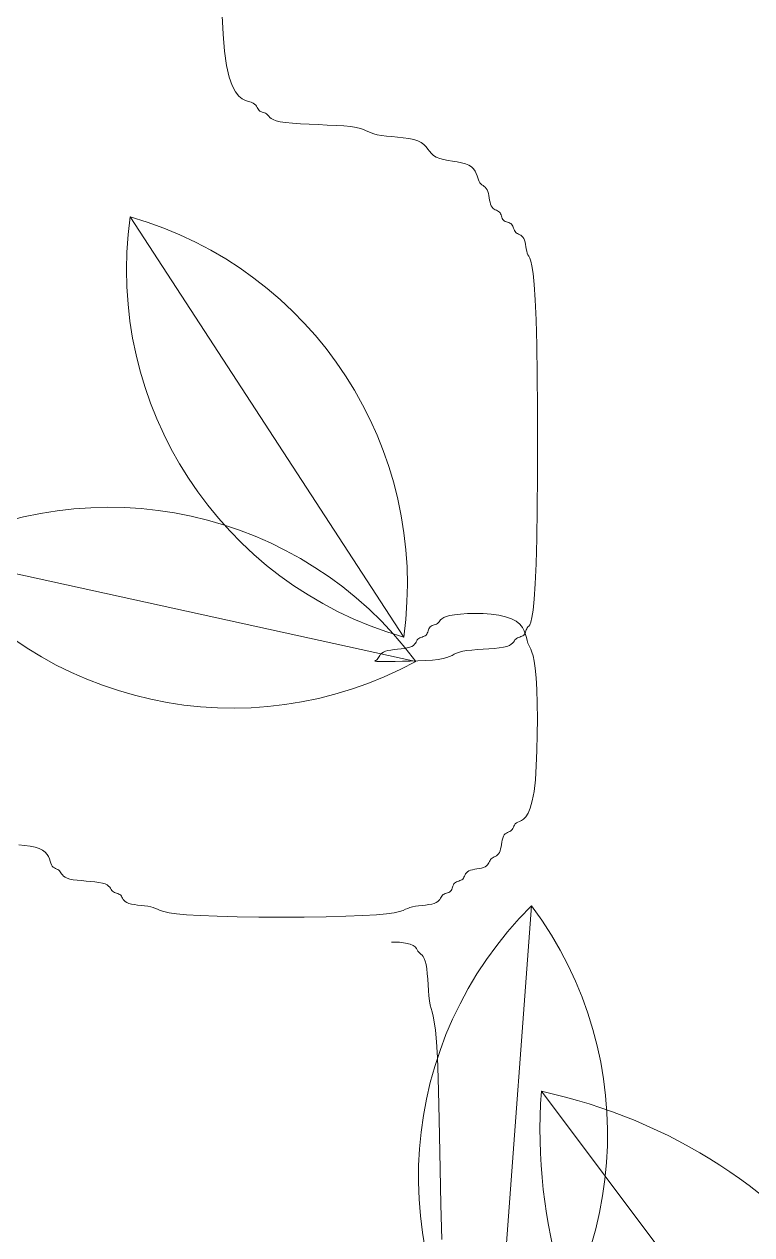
# Model space of a CAD drawing. Header units: millimetres. Extents: x 42 to 552, y 43 to 535.
# Drawn here: x 284.4054 to 284.5015, y 504.5114 to 504.6715 of the extents above; entities that cross this region are included whole.
import ezdxf

# ---------------------------------------------------------------- set-up
doc = ezdxf.new("R2010")
doc.units = ezdxf.units.MM
doc.header["$LTSCALE"] = 0.75
doc.header["$MEASUREMENT"] = 0
doc.layers.add('Gramado', color=9, linetype='Continuous', lineweight=0)

# ---------------------------------------------------------------- blocks, each defined once
blk = doc.blocks.new('arbusto8vista')
for p, q in [((-0.5309027237564692, 0.4930207327481213), (-0.5306358024054703, 0.4881290578966286)), ((-0.5306358024054703, 0.4881290578966286), (-0.5302427754092776, 0.4836658509153295)), ((-0.5302427754092776, 0.4836658509153295), (-0.5297110325705887, 0.4798453457393492)), ((-0.5297110325705887, 0.4798453457393492), (-0.5290363706433823, 0.4768271676386888)), ((-0.5290363706433823, 0.4768271676386888), (-0.528248214186334, 0.4745525072230947)), ((-0.528248214186334, 0.4745525072230947), (-0.5273843947094292, 0.4729079464372177)), ((-0.5273843947094292, 0.4729079464372177), (-0.5264827437225961, 0.4717800672256942)), ((-0.5264827437225961, 0.4717800672256942), (-0.5255810927357629, 0.4710554515331751)), ((-0.5255810927357629, 0.4710554515331751), (-0.5247172732588581, 0.4706206813043252)), ((-0.5247172732588581, 0.4706206813043252), (-0.5239291168018099, 0.4703623384837812)), ((-0.5239291168018099, 0.4703623384837812), (-0.5232544548746034, 0.4701670050161937)), ((-0.5232544548746034, 0.4701670050161937), (-0.5227206101833701, 0.4699422662180552)), ((-0.5227206101833701, 0.4699422662180552), (-0.5223128702192241, 0.4696797208931116)), ((-0.5223128702192241, 0.4696797208931116), (-0.522006013669511, 0.4693919712169929)), ((-0.522006013669511, 0.4693919712169929), (-0.5217748192215481, 0.4690916193652583)), ((-0.5217748192215481, 0.4690916193652583), (-0.5215940655627094, 0.4687912675135379)), ((-0.5215940655627094, 0.4687912675135379), (-0.521438531380312, 0.4685035178374051)), ((-0.521438531380312, 0.4685035178374051), (-0.5212829953617018, 0.4682409725124757)), ((-0.5212829953617018, 0.4682409725124757), (-0.5211022361942241, 0.468016233714323)), ((-0.5211022361942241, 0.468016233714323), (-0.5208773379698926, 0.4678377029442089)), ((-0.5208773379698926, 0.4678377029442089), (-0.5206146063993913, 0.4676969790058791)), ((-0.5206146063993913, 0.4676969790058791), (-0.5203266525981292, 0.4675814600287538)), ((-0.5203266525981292, 0.4675814600287538), (-0.5200260876814866, 0.4674785441422387)), ((-0.5200260876814866, 0.4674785441422387), (-0.5197255227648441, 0.4673756294757396)), ((-0.5197255227648441, 0.4673756294757396), (-0.519437568963582, 0.4672601141586767)), ((-0.519437568963582, 0.4672601141586767), (-0.5191748373930807, 0.4671193963204416)), ((-0.5191748373930807, 0.4671193963204416), (-0.5189499391687491, 0.4669408740904402)), ((-0.5189499391687491, 0.4669408740904402), (-0.5187639255993872, 0.4667161461707963)), ((-0.5187639255993872, 0.4667161461707963), (-0.5185716087675871, 0.4664536135543784)), ((-0.5185716087675871, 0.4664536135543784), (-0.5183162409494173, 0.4661658778067874)), ((-0.5183162409494173, 0.4661658778067874), (-0.5179410744208894, 0.4658655404936098)), ((-0.5179410744208894, 0.4658655404936098), (-0.517389361458072, 0.4655652031804323)), ((-0.517389361458072, 0.4655652031804323), (-0.5166043543369767, 0.4652774674328413)), ((-0.5166043543369767, 0.4652774674328413), (-0.515529305333672, 0.4650149348164234)), ((-0.515529305333672, 0.4650149348164234), (-0.514107466724198, 0.4647902068967795)), ((-0.514107466724198, 0.4647902068967795), (-0.5123083627939593, 0.464611684666778)), ((-0.5123083627939593, 0.464611684666778), (-0.5102066058661308, 0.4644709668285429)), ((-0.5102066058661308, 0.4644709668285429), (-0.5079030802732518, 0.4643554515114658)), ((-0.5079030802732518, 0.4643554515114658), (-0.505498670347805, 0.464252536844981)), ((-0.505498670347805, 0.464252536844981), (-0.5030942604223867, 0.4641496209584659)), ((-0.5030942604223867, 0.4641496209584659), (-0.5007907348294793, 0.4640341019813405)), ((-0.5007907348294793, 0.4640341019813405), (-0.4986889779016792, 0.4638933780430108)), ((-0.4986889779016792, 0.4638933780430108), (-0.4968898739714405, 0.4637148472728967)), ((-0.4968898739714405, 0.4637148472728967), (-0.4954638318863545, 0.463490108474744)), ((-0.4954638318863545, 0.463490108474744), (-0.4943593585538508, 0.4632275631498146)), ((-0.4943593585538508, 0.4632275631498146), (-0.4934944853963259, 0.4629398134736817)), ((-0.4934944853963259, 0.4629398134736817), (-0.4927872438362613, 0.4626394616219613)), ((-0.4927872438362613, 0.4626394616219613), (-0.4921556652960817, 0.4623391097702267)), ((-0.4921556652960817, 0.4623391097702267), (-0.4915177811981835, 0.4620513600941081)), ((-0.4915177811981835, 0.4620513600941081), (-0.4907916229650482, 0.4617888147691644)), ((-0.4907916229650482, 0.4617888147691644), (-0.4898952220190722, 0.461564075971026)), ((-0.4898952220190722, 0.461564075971026), (-0.4887707800160968, 0.4613844949687689)), ((-0.4887707800160968, 0.4613844949687689), (-0.487457179545288, 0.461236419405509)), ((-0.487457179545288, 0.461236419405509), (-0.4860174734293139, 0.4611009460178366)), ((-0.4860174734293139, 0.4611009460178366), (-0.4845147144907287, 0.4609591715423704)), ((-0.4845147144907287, 0.4609591715423704), (-0.4830119555521151, 0.460792192715715)), ((-0.4830119555521151, 0.460792192715715), (-0.481572249436141, 0.4605811062744749)), ((-0.481572249436141, 0.4605811062744749), (-0.4802586489653322, 0.4603070089552403)), ((-0.4802586489653322, 0.4603070089552403), (-0.4791342069623568, 0.4599509974946301)), ((-0.4791342069623568, 0.4599509974946301), (-0.4782420094919928, 0.459501519898339)), ((-0.4782420094919928, 0.459501519898339), (-0.4775452755880565, 0.4589764292484659)), ((-0.4775452755880565, 0.4589764292484659), (-0.4769872575265879, 0.4584009298962144)), ((-0.4769872575265879, 0.4584009298962144), (-0.4765112075836271, 0.4578002261927594)), ((-0.4765112075836271, 0.4578002261927594), (-0.4760603780352426, 0.4571995224893044)), ((-0.4760603780352426, 0.4571995224893044), (-0.4755780211574461, 0.4566240231370529)), ((-0.4755780211574461, 0.4566240231370529), (-0.4750073892262776, 0.4560989324871798)), ((-0.4750073892262776, 0.4560989324871798), (-0.4742917345177773, 0.4556494548908887)), ((-0.4742917345177773, 0.4556494548908887), (-0.4733921743662393, 0.4552923932998141)), ((-0.4733921743662393, 0.4552923932998141), (-0.4723412863386898, 0.4550109450673148)), ((-0.4723412863386898, 0.4550109450673148), (-0.4711895130605512, 0.4547799061472233)), ((-0.4711895130605512, 0.4547799061472233), (-0.4699872971570471, 0.4545740724933296)), ((-0.4699872971570471, 0.4545740724933296), (-0.4687850812535714, 0.4543682400594662)), ((-0.4687850812535714, 0.4543682400594662), (-0.4676333079754045, 0.454137204799423)), ((-0.4676333079754045, 0.454137204799423), (-0.466582419947855, 0.4538557626670183)), ((-0.466582419947855, 0.4538557626670183), (-0.465682859796317, 0.4534987096160705)), ((-0.465682859796317, 0.4534987096160705), (-0.4649714086399399, 0.453049242898274)), ((-0.4649714086399399, 0.453049242898274), (-0.4644302015735207, 0.4525241649569267)), ((-0.4644302015735207, 0.4525241649569267), (-0.4640277121858389, 0.4519486795332028)), ((-0.4640277121858389, 0.4519486795332028), (-0.4637324140655039, 0.4513479903683049)), ((-0.4637324140655039, 0.4513479903683049), (-0.4635127808012669, 0.4507473012033927)), ((-0.4635127808012669, 0.4507473012033927), (-0.4633372859818223, 0.450171815779683)), ((-0.4633372859818223, 0.450171815779683), (-0.4631744031958931, 0.4496467378383358)), ((-0.4631744031958931, 0.4496467378383358), (-0.4629926060321168, 0.4491972711205392)), ((-0.4629926060321168, 0.4491972711205392), (-0.4627677241806794, 0.4488402181204236)), ((-0.4627677241806794, 0.4488402181204236), (-0.4625050117374201, 0.4485587763438588)), ((-0.4625050117374201, 0.4485587763438588), (-0.4622170788995845, 0.4483277420496563)), ((-0.4622170788995845, 0.4483277420496563), (-0.4619165358645034, 0.4481219114966564)), ((-0.4619165358645034, 0.4481219114966564), (-0.4616159928293939, 0.4479160809436422)), ((-0.4616159928293939, 0.4479160809436422), (-0.4613280599915868, 0.447685046649454)), ((-0.4613280599915868, 0.447685046649454), (-0.4610653475482991, 0.4474036048728891)), ((-0.4610653475482991, 0.4474036048728891), (-0.4608404656968617, 0.4470465518727735)), ((-0.4608404656968617, 0.4470465518727735), (-0.4606618212354476, 0.446597085154977)), ((-0.4606618212354476, 0.446597085154977), (-0.4605210073658554, 0.4460720072136297)), ((-0.4605210073658554, 0.4460720072136297), (-0.4604054138908111, 0.4454965217899058)), ((-0.4604054138908111, 0.4454965217899058), (-0.4603024306130408, 0.4448958326250079)), ((-0.4603024306130408, 0.4448958326250079), (-0.4601994473352988, 0.4442951434600957)), ((-0.4601994473352988, 0.4442951434600957), (-0.4600838538602545, 0.4437196580363718)), ((-0.4600838538602545, 0.4437196580363718), (-0.4599430399906623, 0.4431945800950245)), ((-0.4599430399906623, 0.4431945800950245), (-0.4597643955292483, 0.442745113377228)), ((-0.4597643955292483, 0.442745113377228), (-0.4595395136778109, 0.4423891105075768)), ((-0.4595395136778109, 0.4423891105075768), (-0.4592768012345232, 0.4421150196442767)), ((-0.4592768012345232, 0.4421150196442767), (-0.458988868396716, 0.4419039378289256)), ((-0.458988868396716, 0.4419039378289256), (-0.4586883253616065, 0.4417369621031497)), ((-0.482900609239266, 0.3287556658660122), (-0.5551789269381686, 0.4398597967792313)), ((-0.4586883253616065, 0.4417369621031497), (-0.4583877823265254, 0.441595189508547)), ((-0.4583877823265254, 0.441595189508547), (-0.4580998494886899, 0.4414597170867296)), ((-0.4580998494886899, 0.4414597170867296), (-0.4578371370454306, 0.4413116418793095)), ((-0.4578371370454306, 0.4413116418793095), (-0.4576122551939932, 0.4411320609278846)), ((-0.4576122551939932, 0.4411320609278846), (-0.4574336106560679, 0.4409073221297461)), ((-0.4574336106560679, 0.4409073221297461), (-0.457292796250897, 0.4406447768048025)), ((-0.457292796250897, 0.4406447768048025), (-0.457177201322196, 0.4403570271286696)), ((-0.457177201322196, 0.4403570271286696), (-0.4570742152135949, 0.4400566752769492)), ((-0.4570742152135949, 0.4400566752769492), (-0.4569712272688093, 0.4397563234252289)), ((-0.4569712272688093, 0.4397563234252289), (-0.456855626831441, 0.439468573749096)), ((-0.456855626831441, 0.439468573749096), (-0.4567148032452337, 0.4392060284241666)), ((-0.4567148032452337, 0.4392060284241666), (-0.4565361458537893, 0.4389812896260139)), ((-0.4565361458537893, 0.4389812896260139), (-0.4563112476294577, 0.4388027588050676)), ((-0.4563112476294577, 0.4388027588050676), (-0.4560485160589565, 0.438662034510898)), ((-0.4560485160589565, 0.438662034510898), (-0.4557605622576943, 0.4385465145679177)), ((-0.4557605622576943, 0.4385465145679177), (-0.4554599973410518, 0.4384435968005533)), ((-0.4554599973410518, 0.4384435968005533), (-0.4551594324244093, 0.4383406790331748)), ((-0.4551594324244093, 0.4383406790331748), (-0.4548714786231471, 0.4382251590902086)), ((-0.4548714786231471, 0.4382251590902086), (-0.4546087470526459, 0.4380844347960391)), ((-0.4546087470526459, 0.4380844347960391), (-0.4543838488283143, 0.4379059039750786)), ((-0.4543838488283143, 0.4379059039750786), (-0.4542051914368983, 0.4376811651769401)), ((-0.4542051914368983, 0.4376811651769401), (-0.4540643678506626, 0.4374186198519965)), ((-0.4540643678506626, 0.4374186198519965), (-0.4539487674133227, 0.4371308701758778)), ((-0.4539487674133227, 0.4371308701758778), (-0.4538457794685087, 0.4368305183241432)), ((-0.4538457794685087, 0.4368305183241432), (-0.4537427933599361, 0.4365301664724228)), ((-0.4537427933599361, 0.4365301664724228), (-0.4536271984312066, 0.4362424167962899)), ((-0.4536271984312066, 0.4362424167962899), (-0.4534863840260641, 0.4359798714713605)), ((-0.4534863840260641, 0.4359798714713605), (-0.4533077394881388, 0.4357551326732221)), ((-0.4533077394881388, 0.4357551326732221), (-0.4530828576367014, 0.4355755517217972)), ((-0.4530828576367014, 0.4355755517217972), (-0.4528201451934137, 0.4354274765143629)), ((-0.4528201451934137, 0.4354274765143629), (-0.4525322123556066, 0.4352920040925454)), ((-0.4525322123556066, 0.4352920040925454), (-0.4522316693204971, 0.4351502314979427)), ((-0.4522316693204971, 0.4351502314979427), (-0.4519311262853876, 0.4349832557721669)), ((-0.4519311262853876, 0.4349832557721669), (-0.4516431934475804, 0.4347721739568158)), ((-0.4516431934475804, 0.4347721739568158), (-0.4513804810043212, 0.4344980830935157)), ((-0.4513804810043212, 0.4344980830935157), (-0.4511555991528837, 0.4341420802238645)), ((-0.4511555991528837, 0.4341420802238645), (-0.45097695461493, 0.4336926135060679)), ((-0.45097695461493, 0.4336926135060679), (-0.4508361402097876, 0.4331675355647207)), ((-0.4508361402097876, 0.4331675355647207), (-0.4507205452810865, 0.4325920501409968)), ((-0.4507205452810865, 0.4325920501409968), (-0.4506175591724855, 0.4319913609760988)), ((-0.4506175591724855, 0.4319913609760988), (-0.4505145712276999, 0.4313906718111866)), ((-0.4505145712276999, 0.4313906718111866), (-0.4503989707903315, 0.430815186387477)), ((-0.4503989707903315, 0.430815186387477), (-0.4502581472041243, 0.4302901084461297)), ((-0.4502581472041243, 0.4302901084461297), (-0.4500794898126799, 0.4298406417283331)), ((-0.4500794898126799, 0.4298406417283331), (-0.4498545915883483, 0.4294541840076533)), ((-0.4498545915883483, 0.4294541840076533), (-0.449591860017847, 0.4289669091872099)), ((-0.449591860017847, 0.4289669091872099), (-0.4493039062165849, 0.428177185202486)), ((-0.4493039062165849, 0.428177185202486), (-0.4490033412999423, 0.4268833799889791)), ((-0.4490033412999423, 0.4268833799889791), (-0.4487027763832998, 0.4248838614821722)), ((-0.4487027763832998, 0.4248838614821722), (-0.4484148225820377, 0.4219769976175485)), ((-0.4484148225820377, 0.4219769976175485), (-0.4481520910115364, 0.4179611563306054)), ((-0.4481520910115364, 0.4179611563306054), (-0.4479271927872048, 0.4126347055568402)), ((-0.4479271927872048, 0.4126347055568402), (-0.4477506371718221, 0.4058926286404585)), ((-0.4477506371718221, 0.4058926286404585), (-0.4476245260179894, 0.398016370560569)), ((-0.4476245260179894, 0.398016370560569), (-0.4475488593256784, 0.3893839917050173)), ((-0.4475488593256784, 0.3893839917050173), (-0.4475236370949176, 0.3803735524616343)), ((-0.4475236370949176, 0.3803735524616343), (-0.4475488593256784, 0.3713631132182371)), ((-0.4475488593256784, 0.3713631132182371), (-0.4476245260179894, 0.3627307343626853)), ((-0.4476245260179894, 0.3627307343626853), (-0.4477506371718221, 0.3548544762827959)), ((-0.4477506371718221, 0.3548544762827959), (-0.4479271927872048, 0.3481123993664141)), ((-0.4796721637010535, 0.322303508122701), (-0.6091380630945196, 0.350708859900223)), ((-0.4479271927872048, 0.3481123993664141), (-0.4481520910115364, 0.3427869987231134)), ((-0.4481520910115364, 0.3427869987231134), (-0.4484148225820377, 0.338778508349435)), ((-0.4484148225820377, 0.338778508349435), (-0.4487027763832998, 0.3358915969636627)), ((-0.4735688279895101, 0.3327442544424173), (-0.4733838768227656, 0.3330067997673609)), ((-0.4733838768227656, 0.3330067997673609), (-0.4731484821125775, 0.3332945494434938)), ((-0.4731484821125775, 0.3332945494434938), (-0.4728122016927045, 0.3335949012952142)), ((-0.4728122016927045, 0.3335949012952142), (-0.4723245933968769, 0.3338952531469346)), ((-0.4723245933968769, 0.3338952531469346), (-0.4716352150587966, 0.3341830028230675)), ((-0.4716352150587966, 0.3341830028230675), (-0.4706936245122506, 0.3344455481479969)), ((-0.4706936245122506, 0.3344455481479969), (-0.4694493795909125, 0.3346702869461495)), ((-0.4694493795909125, 0.3346702869461495), (-0.4678751575121396, 0.3348446170927417)), ((-0.4678751575121396, 0.3348446170927417), (-0.4660361130275703, 0.334955936666347)), ((-0.4660361130275703, 0.334955936666347), (-0.4640205202724985, 0.3349916437963856)), ((-0.4640205202724985, 0.3349916437963856), (-0.4619166533821613, 0.3349391366122632)), ((-0.4619166533821613, 0.3349391366122632), (-0.4598127864918524, 0.3347858132433714)), ((-0.4598127864918524, 0.3347858132433714), (-0.4577971937367522, 0.3345190718191446)), ((-0.4577971937367522, 0.3345190718191446), (-0.4559581492522113, 0.3341263104689745)), ((-0.4559581492522113, 0.3341263104689745), (-0.4543839271734385, 0.3335949273222667)), ((-0.4543839271734385, 0.3335949273222667), (-0.4531396821755891, 0.3329207218063175)), ((-0.4531396821755891, 0.3329207218063175), (-0.4521980910934644, 0.3321330985400408)), ((-0.4490033412999423, 0.3339309332840799), (-0.4493039062165849, 0.3327011860289701)), ((-0.4487027763832998, 0.3358915969636627), (-0.4490033412999423, 0.3339309332840799)), ((-0.4768033438205634, 0.3295180974896255), (-0.4766625299509712, 0.3297806428145549)), ((-0.4766625299509712, 0.3297806428145549), (-0.4765469364759269, 0.3300683924906878)), ((-0.4765469364759269, 0.3300683924906878), (-0.4764439531981566, 0.3303687443424081)), ((-0.4764439531981566, 0.3303687443424081), (-0.4763409699203862, 0.3306690961941428)), ((-0.4763409699203862, 0.3306690961941428), (-0.4762253764453703, 0.3309568458702614)), ((-0.4762253764453703, 0.3309568458702614), (-0.4760845625757781, 0.331219391195205)), ((-0.4760845625757781, 0.331219391195205), (-0.4759059181143357, 0.3314441299933435)), ((-0.4759059181143357, 0.3314441299933435), (-0.4756810362628983, 0.331622660814304)), ((-0.4756810362628983, 0.331622660814304), (-0.475418323819639, 0.3317633851084736)), ((-0.475418323819639, 0.3317633851084736), (-0.4751303909818319, 0.3318789050514397)), ((-0.4751303909818319, 0.3318789050514397), (-0.4748298479467223, 0.3319818228188183)), ((-0.4748298479467223, 0.3319818228188183), (-0.4745293049116128, 0.3320847405861826)), ((-0.4745293049116128, 0.3320847405861826), (-0.4742413720738057, 0.332200260529163)), ((-0.4742413720738057, 0.332200260529163), (-0.473978659630518, 0.3323409848233183)), ((-0.473978659630518, 0.3323409848233183), (-0.4737537777790806, 0.3325195156442788)), ((-0.4737537777790806, 0.3325195156442788), (-0.4735688279895101, 0.3327442544424173)), ((-0.4521980910934644, 0.3321330985400408), (-0.4515087113017273, 0.3312698634401841)), ((-0.4515087113017273, 0.3312698634401841), (-0.451021100175069, 0.3303688224235657)), ((-0.451021100175069, 0.3303688224235657), (-0.4506848150881524, 0.3294677814069331)), ((-0.4508361402097876, 0.3297806428145549), (-0.45097695461493, 0.3295180974896255)), ((-0.4507205452810865, 0.3300683924906878), (-0.4508361402097876, 0.3297806428145549)), ((-0.4506175591724855, 0.3303687443424081), (-0.4507205452810865, 0.3300683924906878)), ((-0.4505145712276999, 0.3306690961941428), (-0.4506175591724855, 0.3303687443424081)), ((-0.4503989707903315, 0.3309568458702614), (-0.4505145712276999, 0.3306690961941428)), ((-0.4502581472041243, 0.331219391195205), (-0.4503989707903315, 0.3309568458702614)), ((-0.4500794898126799, 0.3314441299933435), (-0.4502581472041243, 0.331219391195205)), ((-0.4498545915883483, 0.3316531156653184), (-0.4500794898126799, 0.3314441299933435)), ((-0.449591860017847, 0.3320070239166171), (-0.4498545915883483, 0.3316531156653184)), ((-0.4493039062165849, 0.3327011860289701), (-0.449591860017847, 0.3320070239166171)), ((-0.4807524897528594, 0.3262920597935732), (-0.4803447406076486, 0.3265545924099911)), ((-0.4803447406076486, 0.3265545924099911), (-0.4800378785492967, 0.3268423281575821)), ((-0.4800378785492967, 0.3268423281575821), (-0.4798066822651492, 0.3271426654707597)), ((-0.4798066822651492, 0.3271426654707597), (-0.4796259304425234, 0.3274430027839372)), ((-0.4796259304425234, 0.3274430027839372), (-0.479470401768765, 0.3277307385315282)), ((-0.479470401768765, 0.3277307385315282), (-0.4793148749312195, 0.3279932711479461)), ((-0.4793148749312195, 0.3279932711479461), (-0.4791341286172326, 0.32821799906759)), ((-0.4791341286172326, 0.32821799906759), (-0.4789092467657952, 0.3283965212975914)), ((-0.4789092467657952, 0.3283965212975914), (-0.4786465343225359, 0.3285372391358266)), ((-0.4786465343225359, 0.3285372391358266), (-0.4783586014847003, 0.3286527544528894)), ((-0.4783586014847003, 0.3286527544528894), (-0.4780580584495908, 0.3287556691193885)), ((-0.4780580584495908, 0.3287556691193885), (-0.4777575154145097, 0.3288585850059036)), ((-0.4777575154145097, 0.3288585850059036), (-0.4774695825766742, 0.328974103983029)), ((-0.4774695825766742, 0.328974103983029), (-0.4772068701334149, 0.3291148279213587)), ((-0.4772068701334149, 0.3291148279213587), (-0.4769819882819775, 0.3292933586914728)), ((-0.4769819882819775, 0.3292933586914728), (-0.4768033438205634, 0.3295180974896255)), ((-0.4549723185805306, 0.3265545924099911), (-0.4556469835681014, 0.3262920597935732)), ((-0.4544742018634622, 0.3268423281575821), (-0.4549723185805306, 0.3265545924099911)), ((-0.4541148019069965, 0.3271426654707597), (-0.4544742018634622, 0.3268423281575821)), ((-0.4538562872011482, 0.3274430027839372), (-0.4541148019069965, 0.3271426654707597)), ((-0.4536608262360176, 0.3277307385315282), (-0.4538562872011482, 0.3274430027839372)), ((-0.4534905875016477, 0.3279932711479461), (-0.4536608262360176, 0.3277307385315282)), ((-0.4533077394881388, 0.32821799906759), (-0.4534905875016477, 0.3279932711479461)), ((-0.4530828576367014, 0.3283965212975914), (-0.4533077394881388, 0.32821799906759)), ((-0.4528201451934137, 0.3285372391358266), (-0.4530828576367014, 0.3283965212975914)), ((-0.4525322123556066, 0.3286527544528894), (-0.4528201451934137, 0.3285372391358266)), ((-0.4522316693204971, 0.3287556691193885), (-0.4525322123556066, 0.3286527544528894)), ((-0.4519311262853876, 0.3288585850059036), (-0.4522316693204971, 0.3287556691193885)), ((-0.4516431934475804, 0.328974103983029), (-0.4519311262853876, 0.3288585850059036)), ((-0.4513804810043212, 0.3291148279213587), (-0.4516431934475804, 0.328974103983029)), ((-0.4511555991528837, 0.3292933586914728), (-0.4513804810043212, 0.3291148279213587)), ((-0.45097695461493, 0.3295180974896255), (-0.4511555991528837, 0.3292933586914728)), ((-0.4506848150881524, 0.3294677814069331), (-0.4504494134156687, 0.3286045463070906)), ((-0.4504494134156687, 0.3286045463070906), (-0.4502644525322808, 0.3278169230407997)), ((-0.4502644525322808, 0.3278169230407997), (-0.4500794898126799, 0.3271427175248647)), ((-0.4500794898126799, 0.3271427175248647), (-0.4498545915883483, 0.3265955818619943)), ((-0.4498545915883483, 0.3265955818619943), (-0.449591860017847, 0.3260925528987002)), ((-0.4897145540502095, 0.3230659397463143), (-0.489559027212664, 0.3233284850712579)), ((-0.489559027212664, 0.3233284850712579), (-0.4894034985389339, 0.3236162347473908)), ((-0.4894034985389339, 0.3236162347473908), (-0.4892227467162797, 0.3239165865991112)), ((-0.4892227467162797, 0.3239165865991112), (-0.4889915504321323, 0.3242169384508315)), ((-0.4889915504321323, 0.3242169384508315), (-0.4886846883737803, 0.3245046881269644)), ((-0.4886846883737803, 0.3245046881269644), (-0.4882769392285695, 0.3247672334518938)), ((-0.4882769392285695, 0.3247672334518938), (-0.4877430816838171, 0.3249919722500465)), ((-0.4877430816838171, 0.3249919722500465), (-0.4870684033837165, 0.3251705030201606)), ((-0.4870684033837165, 0.3251705030201606), (-0.4862802277994547, 0.3253112269584904)), ((-0.4862802277994547, 0.3253112269584904), (-0.4854163873590949, 0.3254267459356157)), ((-0.4854163873590949, 0.3254267459356157), (-0.4845147144907287, 0.3255296618221308)), ((-0.4845147144907287, 0.3255296618221308), (-0.4836130416223341, 0.3256325764886299)), ((-0.4836130416223341, 0.3256325764886299), (-0.4827492011819743, 0.3257480918056928)), ((-0.4827492011819743, 0.3257480918056928), (-0.4819610255977125, 0.3258888096439279)), ((-0.4819610255977125, 0.3258888096439279), (-0.4812863472976119, 0.3260673318739293)), ((-0.4812863472976119, 0.3260673318739293), (-0.4807524897528594, 0.3262920597935732)), ((-0.4715341963766377, 0.3233284850712579), (-0.4725052117879613, 0.3230659397463143)), ((-0.470764950548471, 0.3236162347473766), (-0.4715341963766377, 0.3233284850712579)), ((-0.4701218108245655, 0.3239165865991112), (-0.470764950548471, 0.3236162347473766)), ((-0.4695291137259971, 0.3242169384508315), (-0.4701218108245655, 0.3239165865991112)), ((-0.468911195773785, 0.3245046881269644), (-0.4695291137259971, 0.3242169384508315)), ((-0.4681923934890619, 0.3247672334518938), (-0.468911195773785, 0.3245046881269644)), ((-0.4672970433928754, 0.3249919722500465), (-0.4681923934890619, 0.3247672334518938)), ((-0.4661726013898715, 0.3251705030201606), (-0.4672970433928754, 0.3249919722500465)), ((-0.4648590009190627, 0.3253112269584904), (-0.4661726013898715, 0.3251705030201606)), ((-0.4634192948030886, 0.3254267459356157), (-0.4648590009190627, 0.3253112269584904)), ((-0.4619165358645034, 0.3255296618221308), (-0.4634192948030886, 0.3254267459356157)), ((-0.4604137769259182, 0.3256325764886299), (-0.4619165358645034, 0.3255296618221308)), ((-0.4589740708099157, 0.3257480918056928), (-0.4604137769259182, 0.3256325764886299)), ((-0.4576604703391354, 0.3258888096439279), (-0.4589740708099157, 0.3257480918056928)), ((-0.4565360283361315, 0.3260673318739293), (-0.4576604703391354, 0.3258888096439279)), ((-0.4556469835681014, 0.3262920597935732), (-0.4565360283361315, 0.3260673318739293)), ((-0.449591860017847, 0.3260925528987002), (-0.4493039062165849, 0.3255265136674268)), ((-0.4493039062165849, 0.3255265136674268), (-0.4490033412999423, 0.3247903472006328)), ((-0.4490033412999423, 0.3247903472006328), (-0.4487027763832998, 0.3237769365307628)), ((-0.4487027763832998, 0.3237769365307628), (-0.4484148225820377, 0.3223791646902612)), ((-0.4905005751437841, 0.322370719725896), (-0.4904722106923884, 0.3224347807851728)), ((-0.4903523913246488, 0.3223318630178085), (-0.4905005751437841, 0.322370719725896)), ((-0.4904722106923884, 0.3224347807851728), (-0.4903240452354112, 0.3225303472834469)), ((-0.4899709119700901, 0.3223119095731022), (-0.4903523913246488, 0.3223318630178085)), ((-0.4903240452354112, 0.3225303472834469), (-0.4901128260376879, 0.3226637203085261)), ((-0.4901128260376879, 0.3226637203085261), (-0.4898953003641964, 0.3228412009481758)), ((-0.4892993898152156, 0.3223045583040118), (-0.4899709119700901, 0.3223119095731022)), ((-0.4898953003641964, 0.3228412009481758), (-0.4897145540502095, 0.3230659397463143)), ((-0.4882810775950759, 0.3223035081227152), (-0.4892993898152156, 0.3223045583040118)), ((-0.486884449127956, 0.3223045583040118), (-0.4882810775950759, 0.3223035081227152)), ((-0.4851788625645668, 0.3223119095731022), (-0.486884449127956, 0.3223045583040118)), ((-0.4832588971388532, 0.3223318630178085), (-0.4851788625645668, 0.3223119095731022)), ((-0.481219132084675, 0.322370719725896), (-0.4832588971388532, 0.3223318630178085)), ((-0.479154146635949, 0.3224347807851728), (-0.481219132084675, 0.322370719725896)), ((-0.4771585200265633, 0.3225303472834469), (-0.479154146635949, 0.3224347807851728)), ((-0.4753268314904346, 0.3226637203085261), (-0.4771585200265633, 0.3225303472834469)), ((-0.4737536602614227, 0.3228412009481758), (-0.4753268314904346, 0.3226637203085261)), ((-0.4725052117879613, 0.3230659397463143), (-0.4737536602614227, 0.3228412009481758)), ((-0.4484148225820377, 0.3223791646902612), (-0.4481520910115364, 0.3204899147115867)), ((-0.4481520910115364, 0.3204899147115867), (-0.4479271927872048, 0.3180020696271697)), ((-0.4479271927872048, 0.3180020696271697), (-0.4477516880216115, 0.3148557699671244)), ((-0.4477516880216115, 0.3148557699671244), (-0.447632932816191, 0.3111801862521162)), ((-0.447632932816191, 0.3111801862521162), (-0.4475772322695661, 0.3071517465004661)), ((-0.4475772322695661, 0.3071517465004661), (-0.4475908914803881, 0.302946878730495)), ((-0.4475908914803881, 0.302946878730495), (-0.4476802155473365, 0.2987420109605381)), ((-0.4476802155473365, 0.2987420109605381), (-0.4478515095689772, 0.294713571208888)), ((-0.4478515095689772, 0.294713571208888), (-0.4481110786439899, 0.2910379874938798)), ((-0.4481110786439899, 0.2910379874938798), (-0.4484652278710257, 0.2878916878338345)), ((-0.4489150079467947, 0.2854059430611784), (-0.4494404519605553, 0.283531395264859)), ((-0.4484652278710257, 0.2878916878338345), (-0.4489150079467947, 0.2854059430611784)), ((-0.450016338599653, 0.2821735293479009), (-0.4506174465513766, 0.2812378302133567)), ((-0.4494404519605553, 0.283531395264859), (-0.450016338599653, 0.2821735293479009)), ((-0.4537785201864608, 0.278751013909087), (-0.4539203924036883, 0.2784506620573666)), ((-0.4536114275746854, 0.2790513657608216), (-0.4537785201864608, 0.278751013909087)), ((-0.4534001983543021, 0.2793391154369544), (-0.4536114275746854, 0.2790513657608216)), ((-0.4531259163113361, 0.2796016607618839), (-0.4534001983543021, 0.2793391154369544)), ((-0.4527696652317559, 0.2798263995600223), (-0.4531259163113361, 0.2796016607618839)), ((-0.4523198851559869, 0.280018582534538), (-0.4527696652317559, 0.2798263995600223)), ((-0.4517944411422263, 0.2802548719036224), (-0.4523198851559869, 0.280018582534538)), ((-0.4512185545031286, 0.280629782764251), (-0.4517944411422263, 0.2802548719036224)), ((-0.4506174465513766, 0.2812378302133567), (-0.4512185545031286, 0.280629782764251)), ((-0.4567148032452337, 0.2756130721854646), (-0.456855626831441, 0.2750879815356058)), ((-0.4565361458537893, 0.2760625497817557), (-0.4567148032452337, 0.2756130721854646)), ((-0.4563112476294577, 0.276418561242366), (-0.4565361458537893, 0.2760625497817557)), ((-0.4560485160589565, 0.2766926585616005), (-0.4563112476294577, 0.276418561242366)), ((-0.4557605622576943, 0.2769037450028549), (-0.4560485160589565, 0.2766926585616005)), ((-0.4554599973410518, 0.2770707238295103), (-0.4557605622576943, 0.2769037450028549)), ((-0.4551594324244093, 0.2772124983049764), (-0.4554599973410518, 0.2770707238295103)), ((-0.4548714786231471, 0.2773479716926346), (-0.4551594324244093, 0.2772124983049764)), ((-0.4546087470526459, 0.2774960472559087), (-0.4548714786231471, 0.2773479716926346)), ((-0.4543838488283143, 0.2776756282581658), (-0.4546087470526459, 0.2774960472559087)), ((-0.4542041405105977, 0.2779003670563043), (-0.4543838488283143, 0.2776756282581658)), ((-0.4540559604403995, 0.2781629123812337), (-0.4542041405105977, 0.2779003670563043)), ((-0.4539203924036883, 0.2784506620573666), (-0.4540559604403995, 0.2781629123812337)), ((-0.583089536600994, 0.2736775944043046), (-0.5845922955395793, 0.2738445701300947)), ((-0.58164983048502, 0.2734665125889677), (-0.583089536600994, 0.2736775944043046)), ((-0.5803362300142112, 0.2731924217256534), (-0.58164983048502, 0.2734665125889677)), ((-0.5792117880112073, 0.2728364188560022), (-0.5803362300142112, 0.2731924217256534)), ((-0.578322743166666, 0.2723869521382198), (-0.5792117880112073, 0.2728364188560022)), ((-0.5776480776435449, 0.2718618741968584), (-0.578322743166666, 0.2723869521382198)), ((-0.4574336106560679, 0.2722104847743196), (-0.4576122551939932, 0.2717610071780285)), ((-0.457292796250897, 0.2727355754241785), (-0.4574336106560679, 0.2722104847743196)), ((-0.457177201322196, 0.2733110747764442), (-0.457292796250897, 0.2727355754241785)), ((-0.4570742152135949, 0.273911778479885), (-0.457177201322196, 0.2733110747764442)), ((-0.4569712272688093, 0.27451248218334), (-0.4570742152135949, 0.273911778479885)), ((-0.456855626831441, 0.2750879815356058), (-0.4569712272688093, 0.27451248218334)), ((-0.5771499594728198, 0.2712863887731487), (-0.5776480776435449, 0.2718618741968584)), ((-0.5767905566855234, 0.2706856996082365), (-0.5771499594728198, 0.2712863887731487)), ((-0.5765320373126315, 0.2700850104433385), (-0.5767905566855234, 0.2706856996082365)), ((-0.5763365693852052, 0.2695095250196147), (-0.5765320373126315, 0.2700850104433385)), ((-0.5761663209341918, 0.2689844470782674), (-0.5763365693852052, 0.2695095250196147)), ((-0.5759834599906526, 0.2685349803604709), (-0.5761663209341918, 0.2689844470782674)), ((-0.4603696898950886, 0.2690726211318406), (-0.4605367796760618, 0.268772283818663)), ((-0.4602278223449048, 0.2693729584450182), (-0.4603696898950886, 0.2690726211318406)), ((-0.4600922612705176, 0.2696606941926092), (-0.4602278223449048, 0.2693729584450182)), ((-0.4599440909169346, 0.269923226809027), (-0.4600922612705176, 0.2696606941926092)), ((-0.4597643955292483, 0.2701479547286709), (-0.4599440909169346, 0.269923226809027)), ((-0.4595395136778109, 0.270327527139969), (-0.4597643955292483, 0.2701479547286709)), ((-0.4592768012345232, 0.2704755962473087), (-0.4595395136778109, 0.270327527139969)), ((-0.458988868396716, 0.2706110650090636), (-0.4592768012345232, 0.2704755962473087)), ((-0.4586883253616065, 0.2707528363836502), (-0.458988868396716, 0.2706110650090636)), ((-0.4583877823265254, 0.2709198133294564), (-0.4586883253616065, 0.2707528363836502)), ((-0.4580998494886899, 0.2711308988048557), (-0.4583877823265254, 0.2709198133294564)), ((-0.4578371370454306, 0.2714049957682505), (-0.4580998494886899, 0.2711308988048557)), ((-0.4576122551939932, 0.2717610071780285), (-0.4578371370454306, 0.2714049957682505)), ((-0.575758561766321, 0.2681789774908196), (-0.5759834599906526, 0.2685349803604709)), ((-0.5754958301958197, 0.2679048866275195), (-0.575758561766321, 0.2681789774908196)), ((-0.5752078763945576, 0.2676938048121684), (-0.5754958301958197, 0.2679048866275195)), ((-0.5749073114779151, 0.2675268290863926), (-0.5752078763945576, 0.2676938048121684)), ((-0.5746067465612725, 0.2673850564917899), (-0.5749073114779151, 0.2675268290863926)), ((-0.5743187927600104, 0.2672495840699725), (-0.5746067465612725, 0.2673850564917899)), ((-0.5740560611895091, 0.2671015088625381), (-0.5743187927600104, 0.2672495840699725)), ((-0.5738311629651776, 0.2669219279111275), (-0.5740560611895091, 0.2671015088625381)), ((-0.5736493529479105, 0.2666971891129748), (-0.5738311629651776, 0.2669219279111275)), ((-0.5734864609808881, 0.2664346437880454), (-0.5736493529479105, 0.2666971891129748)), ((-0.5733109606528046, 0.2661468941119125), (-0.5734864609808881, 0.2664346437880454)), ((-0.5730913255523831, 0.2658465422601921), (-0.5733109606528046, 0.2661468941119125)), ((-0.572796029268261, 0.2655461904084575), (-0.5730913255523831, 0.2658465422601921)), ((-0.4666918273721308, 0.2658465422601921), (-0.4668336949223146, 0.2655461904084575)), ((-0.4665247375911576, 0.2661468941119125), (-0.4666918273721308, 0.2658465422601921)), ((-0.4663135098244595, 0.2664346437880454), (-0.4665247375911576, 0.2661468941119125)), ((-0.4660392283170438, 0.2666971891129748), (-0.4663135098244595, 0.2664346437880454)), ((-0.4656829773139748, 0.2669219279111275), (-0.4660392283170438, 0.2666971891129748)), ((-0.4652331972382058, 0.2671004586812415), (-0.4656829773139748, 0.2669219279111275)), ((-0.4647077532244452, 0.2672411826195713), (-0.4652331972382058, 0.2671004586812415)), ((-0.4641318665853476, 0.2673567015966967), (-0.4647077532244452, 0.2672411826195713)), ((-0.4635307586336239, 0.2674596174832118), (-0.4641318665853476, 0.2673567015966967)), ((-0.4629296506818719, 0.2675625321496966), (-0.4635307586336239, 0.2674596174832118)), ((-0.4623537640427742, 0.2676780474667737), (-0.4629296506818719, 0.2675625321496966)), ((-0.4618283200290136, 0.2678187653050088), (-0.4623537640427742, 0.2676780474667737)), ((-0.4613785399532446, 0.2679972875350103), (-0.4618283200290136, 0.2678187653050088)), ((-0.4610222889501756, 0.2682220154546542), (-0.4613785399532446, 0.2679972875350103)), ((-0.4607480074427599, 0.268484548071072), (-0.4610222889501756, 0.2682220154546542)), ((-0.4605367796760618, 0.268772283818663), (-0.4607480074427599, 0.268484548071072)), ((-0.5723935453891897, 0.2652584407323388), (-0.572796029268261, 0.2655461904084575)), ((-0.5718523475038637, 0.2649958954073952), (-0.5723935453891897, 0.2652584407323388)), ((-0.5711409092009774, 0.2647711566092568), (-0.5718523475038637, 0.2649958954073952)), ((-0.5702413654223335, 0.2645926257882962), (-0.5711409092009774, 0.2647711566092568)), ((-0.569190496522026, 0.2644519014941409), (-0.5702413654223335, 0.2645926257882962)), ((-0.568038744207314, 0.2643363815511606), (-0.569190496522026, 0.2644519014941409)), ((-0.5668365501853714, 0.264233463783782), (-0.568038744207314, 0.2643363815511606)), ((-0.5656343561634287, 0.2641305460164176), (-0.5668365501853714, 0.264233463783782)), ((-0.5644826038486883, 0.2640150260734373), (-0.5656343561634287, 0.2641305460164176)), ((-0.5634317349483808, 0.263874301779282), (-0.5644826038486883, 0.2640150260734373)), ((-0.562532191169737, 0.2636957709583214), (-0.5634317349483808, 0.263874301779282)), ((-0.5618207528668506, 0.263471032160183), (-0.562532191169737, 0.2636957709583214)), ((-0.5612795549815246, 0.2632084868352393), (-0.5618207528668506, 0.263471032160183)), ((-0.5608770711024533, 0.2629207371591065), (-0.5612795549815246, 0.2632084868352393)), ((-0.5605817748183597, 0.2626203853073861), (-0.5608770711024533, 0.2629207371591065)), ((-0.5603621397179097, 0.2623200334556657), (-0.5605817748183597, 0.2626203853073861)), ((-0.4699873020536245, 0.2626203853073861), (-0.4700902899984101, 0.2623200334556657)), ((-0.4698843159450234, 0.2629207371591065), (-0.4699873020536245, 0.2626203853073861)), ((-0.4697687210163224, 0.2632084868352393), (-0.4698843159450234, 0.2629207371591065)), ((-0.4696279066111799, 0.263471032160183), (-0.4697687210163224, 0.2632084868352393)), ((-0.4694492620732262, 0.2636957709583214), (-0.4696279066111799, 0.263471032160183)), ((-0.4692243802217888, 0.263874301779282), (-0.4694492620732262, 0.2636957709583214)), ((-0.4689616677785295, 0.2640150260734373), (-0.4692243802217888, 0.263874301779282)), ((-0.468673734940694, 0.2641305460164176), (-0.4689616677785295, 0.2640150260734373)), ((-0.4683731919056129, 0.264233463783782), (-0.468673734940694, 0.2641305460164176)), ((-0.4680726488705034, 0.2643363815511606), (-0.4683731919056129, 0.264233463783782)), ((-0.4677847160326962, 0.2644519014941409), (-0.4680726488705034, 0.2643363815511606)), ((-0.4675220035894085, 0.2645926257882962), (-0.4677847160326962, 0.2644519014941409)), ((-0.4672971217379711, 0.2647711566092568), (-0.4675220035894085, 0.2645926257882962)), ((-0.4671174263502849, 0.2649958954073952), (-0.4672971217379711, 0.2647711566092568)), ((-0.4669692559967018, 0.2652584407323388), (-0.4671174263502849, 0.2649958954073952)), ((-0.4668336949223146, 0.2655461904084575), (-0.4669692559967018, 0.2652584407323388)), ((-0.5601866393898263, 0.2620322837795328), (-0.5603621397179097, 0.2623200334556657)), ((-0.5600237474228038, 0.2617697384546034), (-0.5601866393898263, 0.2620322837795328)), ((-0.5598419374055652, 0.2615449996564507), (-0.5600237474228038, 0.2617697384546034)), ((-0.5596170391812052, 0.2613664688863366), (-0.5598419374055652, 0.2615449996564507)), ((-0.5593543076107039, 0.2612257449480069), (-0.5596170391812052, 0.2613664688863366)), ((-0.5590663538094418, 0.2611102259708815), (-0.5593543076107039, 0.2612257449480069)), ((-0.5587657888927993, 0.2610073100843664), (-0.5590663538094418, 0.2611102259708815)), ((-0.5584652239761567, 0.2609043954178674), (-0.5587657888927993, 0.2610073100843664)), ((-0.5581772701748946, 0.2607888801008045), (-0.5584652239761567, 0.2609043954178674)), ((-0.5579145386044218, 0.2606481622625694), (-0.5581772701748946, 0.2607888801008045)), ((-0.5576896403800617, 0.2604696400325679), (-0.5579145386044218, 0.2606481622625694)), ((-0.5575088812125841, 0.260244912112924), (-0.5576896403800617, 0.2604696400325679)), ((-0.5573533451939738, 0.2599823794965062), (-0.5575088812125841, 0.260244912112924)), ((-0.5571978110115765, 0.2596946437489152), (-0.5573533451939738, 0.2599823794965062)), ((-0.5570170573527378, 0.2593943064357376), (-0.5571978110115765, 0.2596946437489152)), ((-0.5567858629048033, 0.25909396912256), (-0.5570170573527378, 0.2593943064357376)), ((-0.4733502514662291, 0.2593943064357376), (-0.473581445914192, 0.25909396912256)), ((-0.4731694978073904, 0.2596946437489152), (-0.4733502514662291, 0.2593943064357376)), ((-0.473013963624993, 0.2599823794965062), (-0.4731694978073904, 0.2596946437489152)), ((-0.4728584276063827, 0.260244912112924), (-0.473013963624993, 0.2599823794965062)), ((-0.4726776684389051, 0.2604696400325679), (-0.4728584276063827, 0.260244912112924)), ((-0.4724527702145735, 0.2606481622625694), (-0.4726776684389051, 0.2604696400325679)), ((-0.4721900386440723, 0.2607888801008045), (-0.4724527702145735, 0.2606481622625694)), ((-0.4719020848428102, 0.2609043954178674), (-0.4721900386440723, 0.2607888801008045)), ((-0.4716015199261676, 0.2610073100843664), (-0.4719020848428102, 0.2609043954178674)), ((-0.4713009550095251, 0.2611102259708815), (-0.4716015199261676, 0.2610073100843664)), ((-0.4710130012082629, 0.2612257449480069), (-0.4713009550095251, 0.2611102259708815)), ((-0.4707502696377617, 0.2613664688863366), (-0.4710130012082629, 0.2612257449480069)), ((-0.4705253714134301, 0.2615449996564507), (-0.4707502696377617, 0.2613664688863366)), ((-0.4703467140219857, 0.2617697384546034), (-0.4705253714134301, 0.2615449996564507)), ((-0.4702058904357784, 0.2620322837795328), (-0.4703467140219857, 0.2617697384546034)), ((-0.4700902899984101, 0.2623200334556657), (-0.4702058904357784, 0.2620322837795328)), ((-0.9025804314873938, 0.1255105887609318), (-0.8927822956310365, 0.2576933397124321)), ((-0.5564790063550902, 0.258806233374969), (-0.5567858629048033, 0.25909396912256)), ((-0.5560712663909442, 0.2585437007585512), (-0.5564790063550902, 0.258806233374969)), ((-0.5555374216996825, 0.2583189728389073), (-0.5560712663909442, 0.2585437007585512)), ((-0.554862759772476, 0.2581404506089058), (-0.5555374216996825, 0.2583189728389073)), ((-0.5540746033154562, 0.2579997327706707), (-0.554862759772476, 0.2581404506089058)), ((-0.5532107838385514, 0.2578842174536078), (-0.5540746033154562, 0.2579997327706707)), ((-0.5523091328516898, 0.2577813027871088), (-0.5532107838385514, 0.2578842174536078)), ((-0.5514074818648567, 0.2576783869005936), (-0.5523091328516898, 0.2577813027871088)), ((-0.5505436623879518, 0.2575628679234683), (-0.5514074818648567, 0.2576783869005936)), ((-0.549755505930932, 0.2574221439851385), (-0.5505436623879518, 0.2575628679234683)), ((-0.5490808440036972, 0.2572436132150244), (-0.549755505930932, 0.2574221439851385)), ((-0.5485270326312275, 0.2570188744168718), (-0.5490808440036972, 0.2572436132150244)), ((-0.5479795258983131, 0.2567563290919423), (-0.5485270326312275, 0.2570188744168718)), ((-0.5472933024048245, 0.2564685794158095), (-0.5479795258983131, 0.2567563290919423)), ((-0.5463233407506038, 0.2561682275640891), (-0.5472933024048245, 0.2564685794158095)), ((-0.5449246195354647, 0.2558678757123545), (-0.5463233407506038, 0.2561682275640891)), ((-0.484043968068363, 0.2561682275640891), (-0.4854426892835022, 0.2558678757123545)), ((-0.4830740064141423, 0.2564685794158095), (-0.484043968068363, 0.2561682275640891)), ((-0.4823877829206538, 0.2567563290919423), (-0.4830740064141423, 0.2564685794158095)), ((-0.4818402761877678, 0.2570188744168718), (-0.4823877829206538, 0.2567563290919423)), ((-0.4812864648152697, 0.2572436132150244), (-0.4818402761877678, 0.2570188744168718)), ((-0.4806118028880633, 0.2574221439851385), (-0.4812864648152697, 0.2572436132150244)), ((-0.479823646431015, 0.2575628679234683), (-0.4806118028880633, 0.2574221439851385)), ((-0.4789598269541102, 0.2576783869005936), (-0.479823646431015, 0.2575628679234683)), ((-0.4780581759672771, 0.2577813027871088), (-0.4789598269541102, 0.2576783869005936)), ((-0.4771565249804439, 0.2578842174536078), (-0.4780581759672771, 0.2577813027871088)), ((-0.4762927055035391, 0.2579997327706707), (-0.4771565249804439, 0.2578842174536078)), ((-0.4755045490464909, 0.2581404506089058), (-0.4762927055035391, 0.2579997327706707)), ((-0.4748298871192844, 0.2583189728389073), (-0.4755045490464909, 0.2581404506089058)), ((-0.4742960424280511, 0.2585437007585512), (-0.4748298871192844, 0.2583189728389073)), ((-0.4738883024639051, 0.258806233374969), (-0.4742960424280511, 0.2585437007585512)), ((-0.473581445914192, 0.25909396912256), (-0.4738883024639051, 0.258806233374969)), ((-0.5429521173592775, 0.2555801260362358), (-0.5449246195354647, 0.2558678757123545)), ((-0.5402608128218276, 0.2553175807112922), (-0.5429521173592775, 0.2555801260362358)), ((-0.536705684522957, 0.2550928419131537), (-0.5402608128218276, 0.2553175807112922)), ((-0.5322079165109699, 0.2549164114548006), (-0.536705684522957, 0.2550928419131537)), ((-0.5269535146277917, 0.2547903896988259), (-0.5322079165109699, 0.2549164114548006)), ((-0.5211946901638385, 0.254714776645244), (-0.5269535146277917, 0.2547903896988259)), ((-0.5151836544094976, 0.2546895722940548), (-0.5211946901638385, 0.254714776645244)), ((-0.5091726186551284, 0.254714776645244), (-0.5151836544094976, 0.2546895722940548)), ((-0.5034137941911752, 0.2547903896988259), (-0.5091726186551284, 0.254714776645244)), ((-0.498159392307997, 0.2549164114548006), (-0.5034137941911752, 0.2547903896988259)), ((-0.4936616242960099, 0.2550928419131537), (-0.498159392307997, 0.2549164114548006)), ((-0.4901064959971677, 0.2553175807112922), (-0.4936616242960099, 0.2550928419131537)), ((-0.4874151914597178, 0.2555801260362358), (-0.4901064959971677, 0.2553175807112922)), ((-0.4854426892835022, 0.2558678757123545), (-0.4874151914597178, 0.2555801260362358)), ((-0.4861288197421629, 0.2481028351820811), (-0.4839965679725537, 0.2480319513756513)), ((-0.4839965679725537, 0.2480319513756513), (-0.4823876586702056, 0.2478382023047345)), ((-0.4823876586702056, 0.2478382023047345), (-0.4812201227984474, 0.2475499414919113)), ((-0.4812201227984474, 0.2475499414919113), (-0.4804119913206932, 0.247195522459748)), ((-0.4804119913206932, 0.247195522459748), (-0.4798812952003289, 0.2468032987308248)), ((-0.4798812952003289, 0.2468032987308248), (-0.4795460654007115, 0.2464016238277225)), ((-0.4795460654007115, 0.2464016238277225), (-0.4793243328851986, 0.2460188512729786)), ((-0.4793243328851986, 0.2460188512729786), (-0.4791341286172326, 0.2456833345892022)), ((-0.4791341286172326, 0.2456833345892022), (-0.4789092467657952, 0.2454118756604942)), ((-0.4789092467657952, 0.2454118756604942), (-0.4786465343225359, 0.2451750698171367)), ((-0.4786465343225359, 0.2451750698171367), (-0.4783586014847003, 0.2449319607509466)), ((-0.4783586014847003, 0.2449319607509466), (-0.4780580584495908, 0.244641592153755)), ((-0.4780580584495908, 0.244641592153755), (-0.4777575154145097, 0.2442630077173646)), ((-0.4777575154145097, 0.2442630077173646), (-0.4774695825766742, 0.2437552511336065)), ((-0.4774695825766742, 0.2437552511336065), (-0.4772068701334149, 0.2430773660943117)), ((-0.4772068701334149, 0.2430773660943117), (-0.4769819882819775, 0.2421883962912972)), ((-0.4769819882819775, 0.2421883962912972), (-0.4768033438205634, 0.2410647131790711)), ((-0.4768033438205634, 0.2410647131790711), (-0.4766625299509712, 0.2397519992629213)), ((-0.4766625299509712, 0.2397519992629213), (-0.4765469364759269, 0.2383132648108131)), ((-0.4765469364759269, 0.2383132648108131), (-0.4764439531981566, 0.2368115200907255)), ((-0.4764439531981566, 0.2368115200907255), (-0.4763409699203862, 0.2353097753706521)), ((-0.4763409699203862, 0.2353097753706521), (-0.4762253764453703, 0.2338710409185438)), ((-0.4762253764453703, 0.2338710409185438), (-0.4760845625757781, 0.2325583270023799)), ((-0.4760845625757781, 0.2325583270023799), (-0.4759059181143357, 0.2314346438901538)), ((-0.4759059181143357, 0.2314346438901538), (-0.4756810362628983, 0.2305146941200462)), ((-0.4756810362628983, 0.2305146941200462), (-0.475418323819639, 0.2296199493111573)), ((-0.475418323819639, 0.2296199493111573), (-0.4751303909818319, 0.2285235733527458)), ((-0.4751303909818319, 0.2285235733527458), (-0.4748298479467223, 0.2269987301341558)), ((-0.4748298479467223, 0.2269987301341558), (-0.4745293049116128, 0.2248185835446748)), ((-0.4745293049116128, 0.2248185835446748), (-0.4742413720738057, 0.2217562974735898)), ((-0.4742413720738057, 0.2217562974735898), (-0.473978659630518, 0.2175850358102167)), ((-0.473978659630518, 0.2175850358102167), (-0.4737537777790806, 0.2120779624438569)), ((-0.4737537777790806, 0.2120779624438569), (-0.4735730314650937, 0.2051111576078171)), ((-0.4735730314650937, 0.2051111576078171), (-0.4734175046275766, 0.196972366911524)), ((-0.4734175046275766, 0.196972366911524), (-0.4732619759538181, 0.1880522523083812)), ((-0.4732619759538181, 0.1880522523083812), (-0.4730812241311924, 0.1787414757518064)), ((-0.4730812241311924, 0.1787414757518064), (-0.4728500278470165, 0.1694306991952459))]:
    blk.add_line(p, q)
for centre, start, end in [((-0.4551376696016689, 0.4258789684864439), 172.0444035257623, 254.0472825159209), ((-0.5829418665757657, 0.3427364941587996), 352.0444035257649, 74.04728251592248), ((-0.5607425940289943, 0.2620432222317817), 36.6237112759075, 118.626590266065), ((-0.5280676327664935, 0.4109691457911282), 216.6237112759052, 298.6265902660628), ((-0.8216557909710218, 0.1859665172255092), 134.7592252412499, 216.7621042314078), ((-0.97370693614738, 0.1972374112478406), 314.7592252412522, 36.76210423141007)]:
    blk.add_arc(centre, 0.1010134482592243, start, end)
blk = doc.blocks.new('arbusto7vista')
blk.add_line((-0.6185525790797612, 0.6391682694651308), (-0.5072094046101085, 0.4907212000931196))
for centre, start, end in [((-0.4775009148923459, 0.6289843203673229), 175.870402746447, 257.8732817366043), ((-0.6482610687975239, 0.500905149190956), 355.8704027464452, 77.87328173660251)]:
    blk.add_arc(centre, 0.141418827562914, start, end)

msp = doc.modelspace()

# ---------------------------------------------------------------- block references
at = {"layer": 'Gramado', "xscale": 0.5, "yscale": 0.5, "zscale": 0.5}
for name, p in [('arbusto8vista', (284.6969927154992, 504.4260773757332)), ('arbusto8vista', (284.9188298108784, 504.4260773757332)), ('arbusto7vista', (284.7830141843067, 504.2108161244648))]:
    msp.add_blockref(name, p, dxfattribs=at)

doc.saveas('drawing.dxf')
